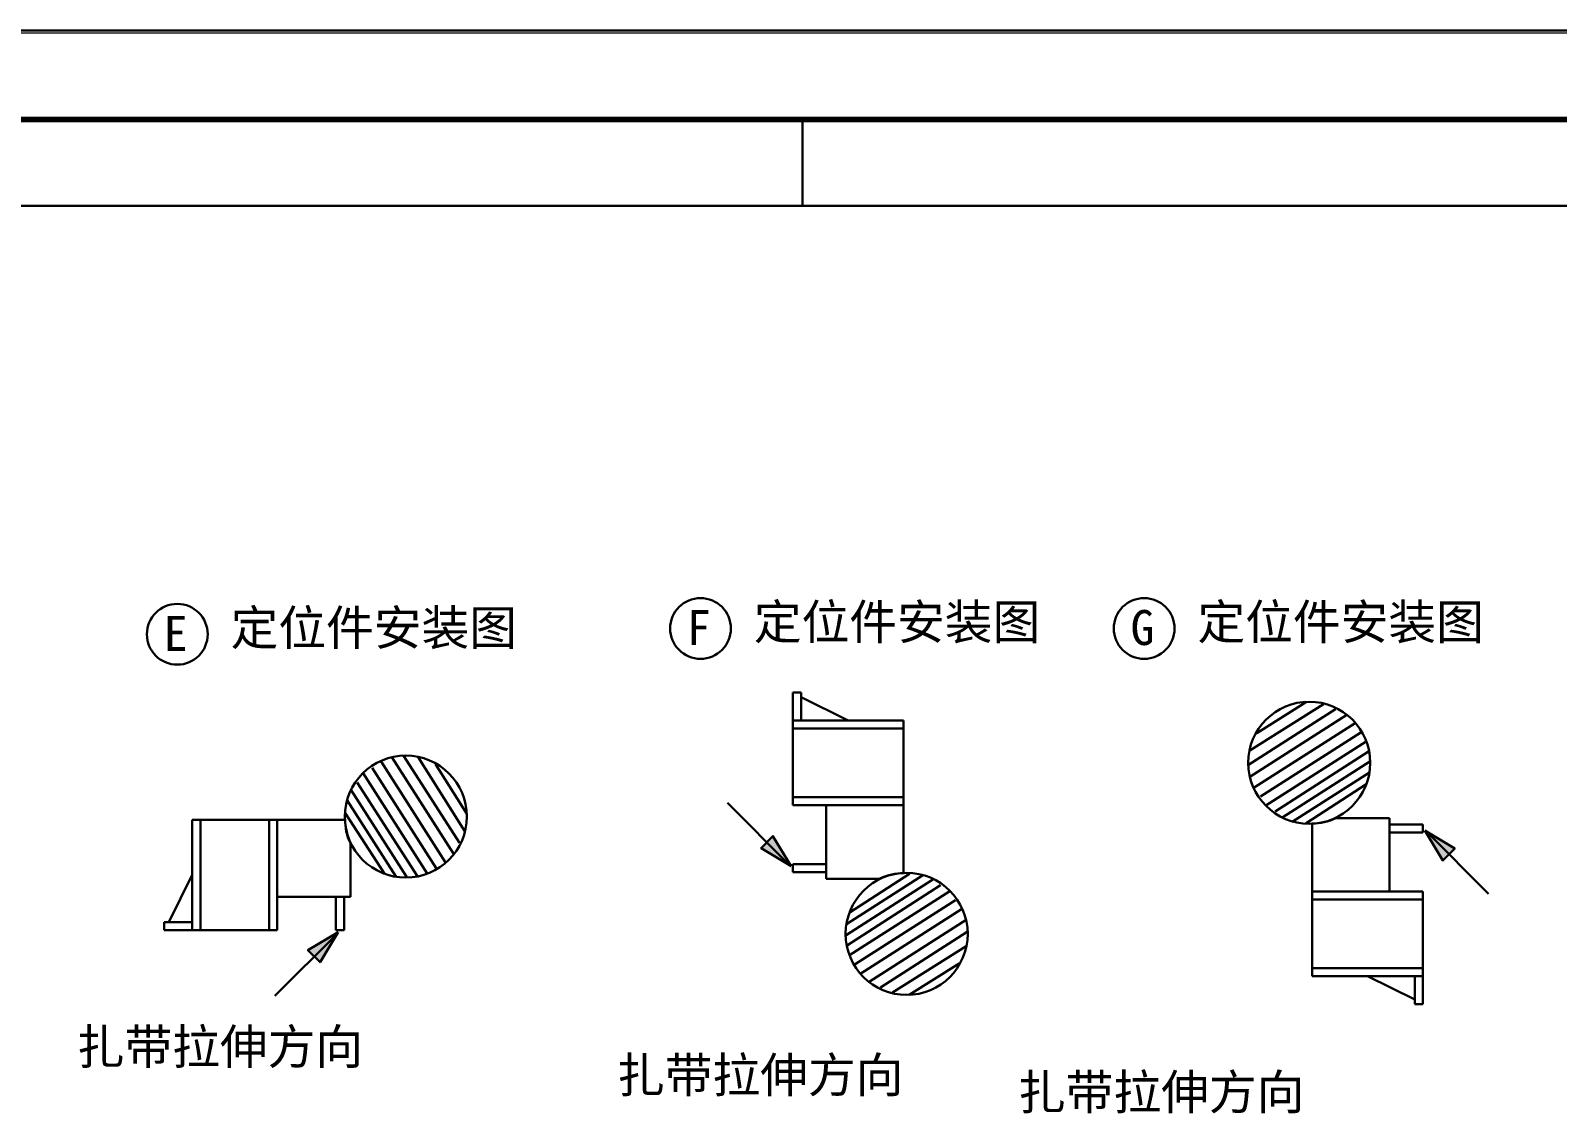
# Model space of a CAD drawing. Header units: millimetres. Extents: x 6 to 3615, y -854 to 0.
# Drawn here: x 285.2 to 374.7, y -63.5 to 0 of the extents above; entities that cross this region are included whole.
import ezdxf

# ---------------------------------------------------------------- set-up
doc = ezdxf.new("R2010")
doc.units = ezdxf.units.MM
doc.styles.add('4eff5b8b_Style', font='simfang.ttf')

msp = doc.modelspace()

# ---------------------------------------------------------------- hatches: boundary and pattern name
for points in [[(327.982, -47.93), (329.74, -48.987), (328.68, -47.221)], [(368.643, -47.956), (366.885, -46.898), (367.945, -48.664)], [(302.135, -54.615), (303.193, -52.857), (301.427, -53.917)]]:
    msp.add_hatch(color=256).paths.add_polyline_path(points)

# ---------------------------------------------------------------- linework, layer by layer
at = {"linetype": 'Continuous', "lineweight": 30}
for p, q in [((328.68, -47.221), (327.982, -47.93)), ((328.68, -47.221), (327.982, -47.93)), ((329.74, -48.987), (328.68, -47.221)), ((329.74, -48.987), (328.68, -47.221)), ((366.885, -46.898), (368.643, -47.956)), ((366.885, -46.898), (367.945, -48.664)), ((366.885, -46.898), (367.945, -48.664)), ((368.643, -47.956), (366.885, -46.898)), ((329.74, -48.987), (327.982, -47.93)), ((327.982, -47.93), (329.74, -48.987)), ((367.945, -48.664), (368.643, -47.956)), ((367.945, -48.664), (368.643, -47.956)), ((303.193, -52.857), (301.427, -53.917)), ((303.193, -52.857), (301.427, -53.917)), ((303.193, -52.857), (302.135, -54.615)), ((302.135, -54.615), (303.193, -52.857)), ((301.427, -53.917), (302.135, -54.615)), ((301.427, -53.917), (302.135, -54.615))]:
    msp.add_line(p, q, dxfattribs=at)
for points in [[(3615.479, 0), (6.349, 0)], [(330.406, -10.279), (330.406, -5.224)], [(31.888, -10.279), (3610.089, -10.279)], [(329.854, -40.443), (329.854, -38.805)], [(329.854, -38.805), (330.328, -38.805)], [(330.328, -40.443), (330.328, -38.805)], [(330.328, -39.073), (333.094, -40.443)], [(359.953, -39.359), (357.039, -41.195)], [(361.648, -39.784), (356.56, -43.047)], [(360.94, -39.49), (356.628, -42.206)], [(362.307, -40.112), (356.63, -43.755)], [(336.333, -40.443), (329.854, -40.443)], [(329.854, -40.443), (329.854, -45.419)], [(336.333, -40.917), (329.854, -40.917)], [(336.333, -49.406), (336.333, -40.443)], [(362.794, -40.607), (356.888, -44.378)], [(363.133, -41.154), (357.255, -44.906)], [(363.451, -41.674), (357.573, -45.427)], [(309.484, -48.766), (305.714, -42.859)], [(309.979, -48.279), (306.336, -42.602)], [(310.307, -47.62), (307.044, -42.531)], [(310.602, -46.911), (307.885, -42.599)], [(363.583, -42.263), (358.117, -45.779)], [(363.654, -42.859), (358.565, -46.122)], [(308.417, -49.422), (304.664, -43.544)], [(308.938, -49.104), (305.185, -43.227)], [(310.732, -45.924), (308.896, -43.01)], [(363.638, -43.492), (359.12, -46.393)], [(307.232, -49.625), (303.969, -44.536)], [(307.828, -49.555), (304.312, -44.089)], [(363.479, -44.161), (359.935, -46.458)], [(306.599, -49.609), (303.698, -45.091)], [(326.01, -45.284), (329.664, -48.948)], [(336.333, -44.943), (329.854, -44.943)], [(336.333, -45.419), (329.854, -45.419)], [(331.805, -49.721), (331.805, -45.419)], [(294.648, -46.263), (294.648, -52.742)], [(303.612, -46.263), (294.648, -46.263)], [(295.122, -46.263), (295.122, -52.742)], [(299.148, -46.263), (299.148, -52.742)], [(299.625, -46.263), (299.625, -52.742)], [(305.93, -49.451), (303.633, -45.906)], [(360.292, -46.479), (360.292, -55.443)], [(361.677, -46.164), (364.82, -46.164)], [(364.82, -46.164), (364.82, -50.466)], [(364.82, -46.547), (366.771, -46.547)], [(364.82, -47.023), (366.771, -47.023)], [(366.771, -46.547), (366.771, -47.023)], [(370.615, -50.602), (366.961, -46.938)], [(303.927, -47.648), (303.927, -50.792)], [(331.805, -48.862), (329.854, -48.862)], [(329.854, -49.339), (329.854, -48.862)], [(293.279, -52.268), (294.648, -49.503)], [(331.805, -49.339), (329.854, -49.339)], [(334.948, -49.721), (331.805, -49.721)], [(332.971, -53.026), (338.06, -49.763)], [(332.987, -52.393), (337.505, -49.492)], [(333.042, -53.622), (338.508, -50.107)], [(333.146, -51.724), (336.69, -49.427)], [(303.927, -50.792), (299.625, -50.792)], [(303.068, -50.792), (303.068, -52.742)], [(303.544, -50.792), (303.544, -52.742)], [(333.174, -54.211), (339.052, -50.458)], [(333.492, -54.732), (339.37, -50.979)], [(360.292, -50.466), (366.771, -50.466)], [(360.292, -50.943), (366.771, -50.943)], [(366.771, -55.443), (366.771, -50.466)], [(333.831, -55.279), (339.737, -51.508)], [(294.648, -52.268), (293.01, -52.268)], [(293.01, -52.742), (293.01, -52.268)], [(294.648, -52.742), (293.01, -52.742)], [(294.648, -52.742), (299.625, -52.742)], [(303.544, -52.742), (303.068, -52.742)], [(334.318, -55.773), (339.995, -52.13)], [(299.49, -56.586), (303.154, -52.932)], [(334.977, -56.102), (340.065, -52.839)], [(335.685, -56.396), (339.997, -53.68)], [(336.672, -56.526), (339.586, -54.69)], [(360.292, -54.969), (366.771, -54.969)], [(360.292, -55.443), (366.771, -55.443)], [(366.297, -56.812), (363.531, -55.443)], [(366.297, -55.443), (366.297, -57.081)], [(366.771, -55.443), (366.771, -57.081)], [(366.297, -57.083), (366.771, -57.083)]]:
    msp.add_lwpolyline(points, dxfattribs=at)
at = {"linetype": 'Continuous', "lineweight": 13}
msp.add_lwpolyline([(1208.794, -0.156), (6.555, -0.156)], dxfattribs=at)
at = {"linetype": 'Continuous', "lineweight": 70}
for points in [[(3610.089, -5.224), (26.828, -5.224)], [(26.828, -5.224), (1204.695, -5.224)]]:
    msp.add_lwpolyline(points, dxfattribs=at)
at = {"linetype": 'Continuous', "lineweight": 30}
for points in [[(329.74, -48.987), (328.68, -47.221), (327.982, -47.93)], [(366.885, -46.898), (367.945, -48.664), (368.643, -47.956)], [(303.193, -52.857), (301.427, -53.917), (302.135, -54.615)]]:
    msp.add_lwpolyline(points, close=True, dxfattribs=at)
for centre, radius in [((293.771, -35.393), 1.781), ((324.435, -35.052), 1.781), ((350.435, -35.052), 1.781), ((360.109, -42.927), 3.578), ((307.164, -46.081), 3.578), ((336.516, -52.958), 3.578)]:
    msp.add_circle(centre, radius, dxfattribs=at)
for centre, radius, start, end in [((306.615, -46.328), 3.005, 178, -154), ((360.367, -43.516), 2.964, -92, -64), ((336.268, -52.409), 3.005, 88, 116)]:
    msp.add_arc(centre, radius, start, end, dxfattribs=at)

# ---------------------------------------------------------------- texts
at = {"linetype": 'Continuous', "style": '4eff5b8b_Style'}
for s, height, p in [('定位件安装图', 2.0508, (296.898, -36.034)), ('F', 2.051, (323.638, -36.023)), ('定位件安装图', 2.0508, (327.562, -35.693)), ('G', 2.051, (349.638, -36.023)), ('定位件安装图', 2.0508, (353.562, -35.693)), ('E', 2.051, (292.974, -36.365)), ('扎带拉伸方向', 2.0508, (287.878, -60.596)), ('扎带拉伸方向', 2.0508, (319.542, -62.255)), ('扎带拉伸方向', 2.0508, (343.042, -63.255))]:
    msp.add_text(s, height=height, dxfattribs=at).set_placement(p)

doc.saveas('drawing.dxf')
